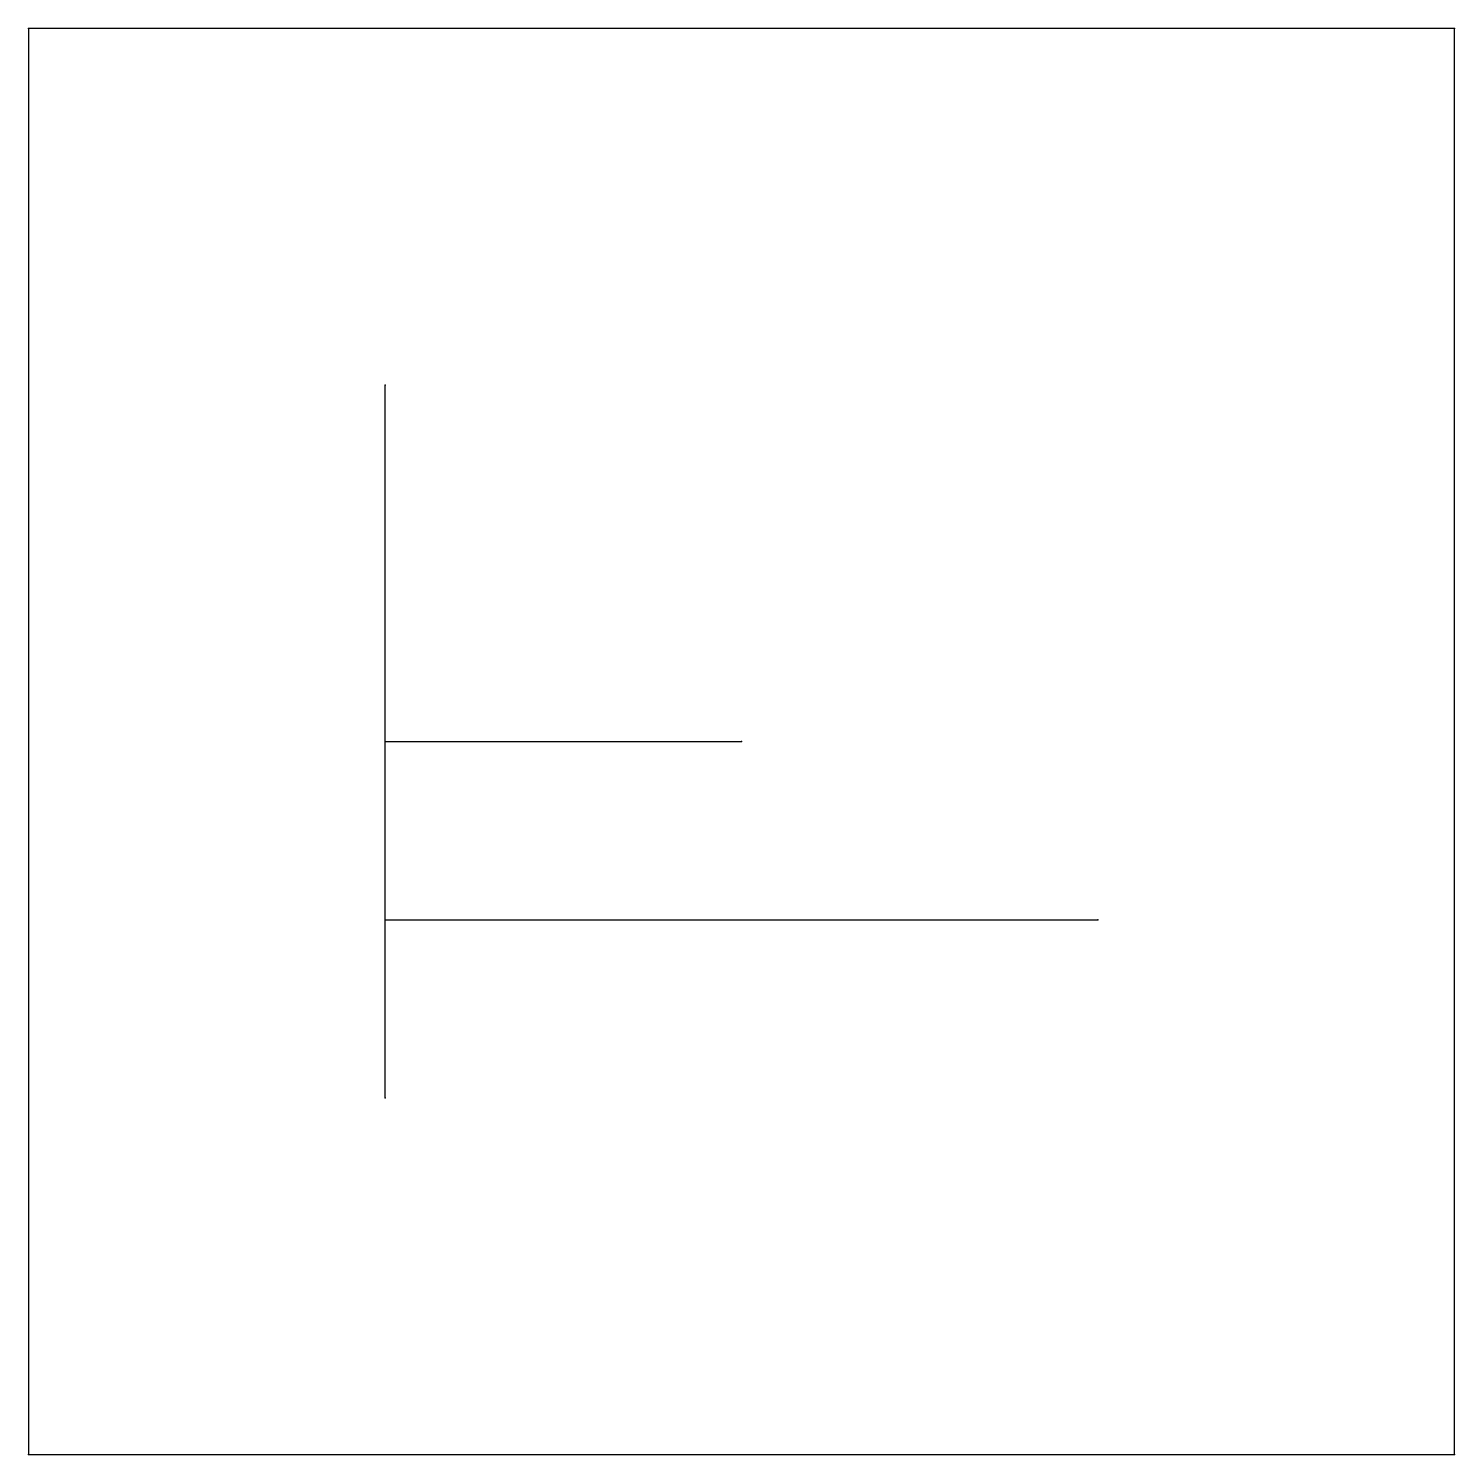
# Model space of a CAD drawing. Header units: millimetres. Extents: x 0 to 200, y 0 to 200.
import ezdxf

# ---------------------------------------------------------------- set-up
doc = ezdxf.new("R2010")
doc.units = ezdxf.units.MM

msp = doc.modelspace()

# ---------------------------------------------------------------- linework, layer by layer
for p, q in [((50, 100), (50, 150)), ((50, 50), (50, 100)), ((50, 100), (100, 100)), ((50, 75), (150, 75))]:
    msp.add_line(p, q)
msp.add_lwpolyline([(0, 0), (200, 0), (200, 200), (0, 200)], close=True)
for p in [(0, 200), (200, 200), (50, 150), (50, 100), (100, 100), (50, 75), (150, 75), (50, 50), (0, 0), (200, 0)]:
    msp.add_point(p)

doc.saveas('drawing.dxf')
